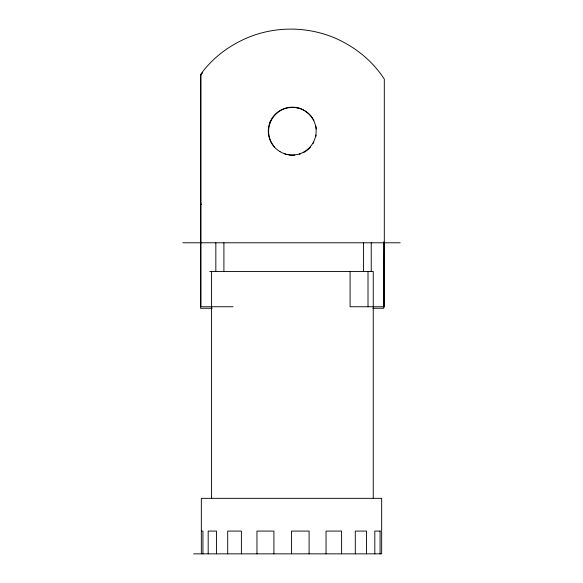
<?xml version="1.0" encoding="UTF-8"?>
<svg xmlns="http://www.w3.org/2000/svg" width="583" height="583" viewBox="0 0 583 583"><rect width="100%" height="100%" fill="white"/><g stroke="black" fill="none" stroke-linecap="round" stroke-linejoin="round"><path stroke-width="0.87" d="M269.579 123.443L270.104 122.036M200.486 75.447L202.673 72.671M384.306 242.382L383.978 306.745M182.807 242.783L400.193 242.783M209.749 271.474L373.251 271.474L373.251 498.341M233.011 306.745L200.997 306.745L200.997 73.903C213.815 56.274 232.304 43.229 252.665 35.694A113.707 113.707 0 0 1 334.598 37.873C354.646 46.531 372.457 60.698 384.306 79.135L384.306 306.745L350.091 306.745L350.091 271.474M212.278 308.276L200.486 308.276L200.486 74.558M372.872 308.276L383.796 308.276L383.796 241.807M201.332 531.077L202.928 531.077L202.928 553.85M380.247 531.077L374.818 531.077L374.818 553.85M193.622 553.85L381.668 553.85L381.668 498.341L201.332 498.341L201.332 553.85M295.508 107.418C302.715 108.46 309.34 112.854 313.086 119.107A23.91 23.91 0 0 1 313.814 120.419M284.57 153.752L285.867 154.262A23.91 23.91 0 0 0 287.324 154.633M297.716 107.957L296.237 107.673A23.91 23.91 0 0 0 273.638 145.969L274.608 147.266M311.737 117.278L312.568 118.531M200.486 203.314L201.346 204.538M380.072 531.077L380.072 553.85M371.225 242.783L371.24 271.474M368.011 271.474L368.011 306.745M366.532 553.85L366.532 531.077L355.295 531.077L355.295 553.85M363.5 242.783L363.5 271.474M341.609 553.85L341.609 531.077L326.043 531.077L326.043 553.85M309.092 553.85L309.092 531.077L291.5 531.077L291.5 553.85M273.908 553.85L273.908 531.077L256.957 531.077L256.957 553.85M241.391 553.85L241.391 531.077L227.705 531.077L227.705 553.85M223.908 242.783L223.908 271.474M216.468 553.85L216.468 531.077L208.182 531.077L208.182 553.85M215.834 242.783L215.834 271.474M211.571 271.474L211.571 498.341M316.139 135.016A23.91 23.91 0 0 1 315.855 136.488M313.836 142.128A23.91 23.91 0 0 1 313.107 143.447M310.469 147.091A23.91 23.91 0 0 1 303.393 152.593M300.639 153.788A23.91 23.91 0 0 1 299.21 154.247M294.794 155.1A23.91 23.91 0 0 1 288.796 154.918M315.848 126.059A23.91 23.91 0 0 1 316.321 129.025M280.029 151.667A23.91 23.91 0 0 0 316.139 131.386A23.91 23.91 0 0 0 280.518 110.253A23.91 23.91 0 0 0 280.029 151.667"/></g></svg>
